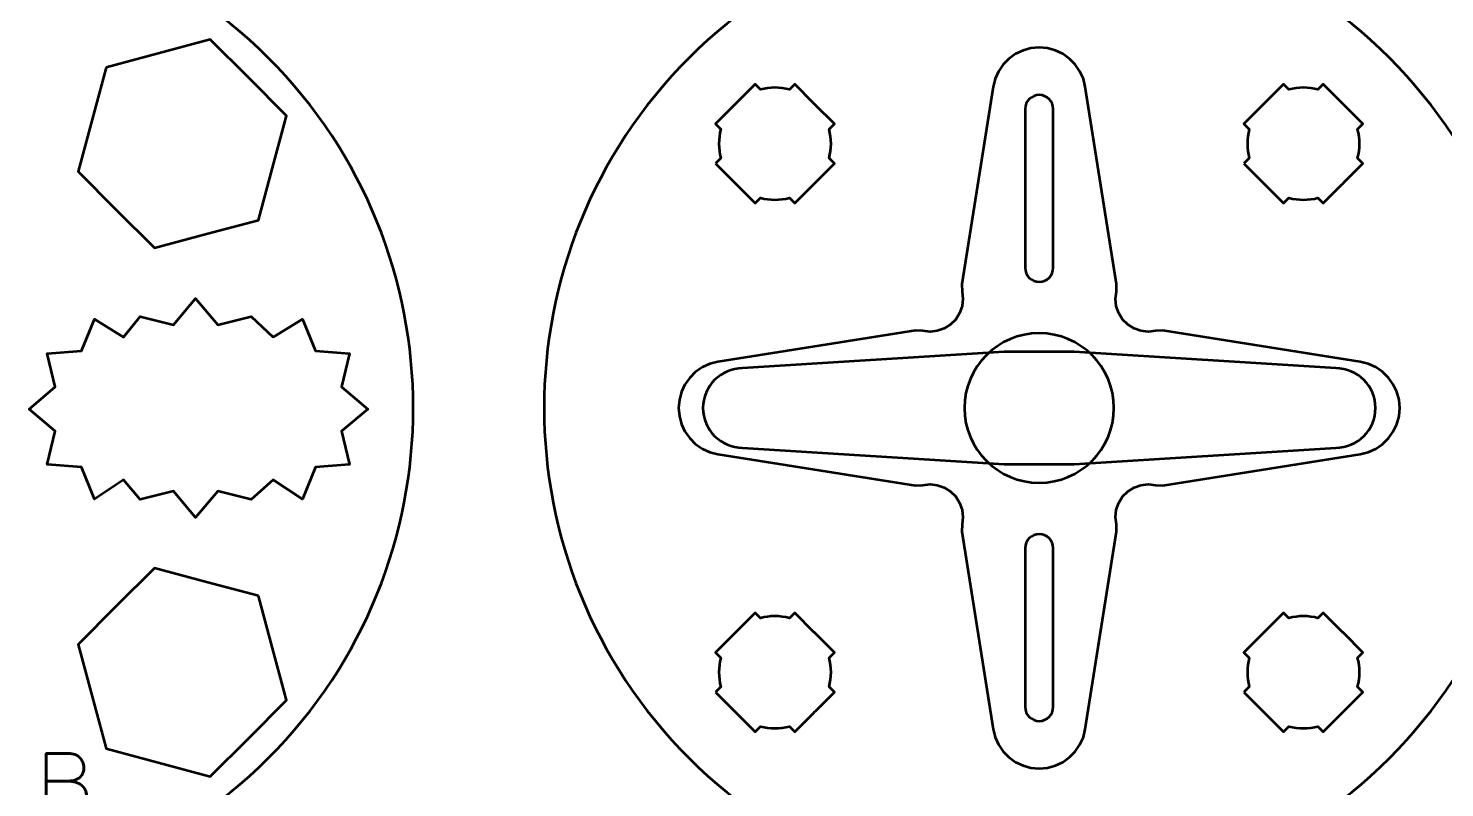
# Model space of a CAD drawing. Header units: centimetres. Extents: x -21 to 0, y -29.7 to 0.
# Drawn here: x -11.41 to -3.83, y -10.13 to -6.07 of the extents above; entities that cross this region are included whole.
import ezdxf

# ---------------------------------------------------------------- set-up
doc = ezdxf.new("R2010")
doc.units = ezdxf.units.CM
doc.header["$MEASUREMENT"] = 0
doc.layers.add('Layer 1', color=7, linetype='Continuous')

msp = doc.modelspace()

# ---------------------------------------------------------------- linework, layer by layer
at = {"layer": 'Layer 1', "color": 22, "lineweight": 53}
msp.add_open_spline([(-21.00003, -29.19995), (-21.00003, -29.19995), (-21.00003, -0.49992), (-21.00003, -0.49992), (-21.00003, -0.49992), (-21.00003, -0.22295), (-20.77694, 0.00004), (-20.49994, 0.00004), (-20.49994, 0.00004), (-20.49994, 0.00004), (-0.50008, 0.00004), (-0.50008, 0.00004), (-0.50008, 0.00004), (-0.22294, 0.00004), (0.00002, -0.22295), (0.00002, -0.49992), (0.00002, -0.49992), (0.00002, -0.49992), (0.00002, -29.19995), (0.00002, -29.19995), (0.00002, -29.19995), (0.00002, -29.47695), (-0.22294, -29.70004), (-0.50008, -29.70004), (-0.50008, -29.70004), (-0.50008, -29.70004), (-20.49994, -29.70004), (-20.49994, -29.70004), (-20.49994, -29.70004), (-20.77694, -29.70004), (-21.00003, -29.47695), (-21.00003, -29.19995)], degree=3, knots=[0, 0, 0, 0, 0.125, 0.125, 0.125, 0.125, 0.25, 0.25, 0.25, 0.25, 0.375, 0.375, 0.375, 0.375, 0.5, 0.5, 0.5, 0.5, 0.625, 0.625, 0.625, 0.625, 0.75, 0.75, 0.75, 0.75, 0.875, 0.875, 0.875, 0.875, 1, 1, 1, 1], dxfattribs=at)
at = {"layer": 'Layer 1', "color": 114, "lineweight": 53}
for points in [[(-10.12615, -6.22619), (-9.09145, -7.26089), (-9.09145, -8.93913), (-10.12618, -9.97386), (-10.12618, -9.97386), (-11.16088, -11.00856), (-12.83912, -11.00856), (-13.87382, -9.97386), (-13.87382, -9.97386), (-14.90854, -8.93913), (-14.90854, -7.26089), (-13.87384, -6.22619), (-13.87384, -6.22619), (-12.83912, -5.19146), (-11.16088, -5.19146), (-10.12615, -6.22619)], [(-7.8738, -6.22612), (-6.8391, -5.19142), (-5.16086, -5.19142), (-4.12613, -6.22615), (-4.12613, -6.22615), (-3.09143, -7.26085), (-3.09143, -8.93909), (-4.12613, -9.97379), (-4.12613, -9.97379), (-5.16086, -11.00851), (-6.8391, -11.00851), (-7.8738, -9.97381), (-7.8738, -9.97381), (-8.90853, -8.93909), (-8.90853, -7.26085), (-7.8738, -6.22612)]]:
    msp.add_open_spline(points, degree=3, knots=[0, 0, 0, 0, 0.25, 0.25, 0.25, 0.25, 0.5, 0.5, 0.5, 0.5, 0.75, 0.75, 0.75, 0.75, 1, 1, 1, 1], dxfattribs=at)
at = {"layer": 'Layer 1', "color": 250, "lineweight": 53}
for points, knots in [([(-10.99403, -6.27755), (-10.99403, -6.27755), (-10.7152, -6.20284), (-10.7152, -6.20284), (-10.7152, -6.20284), (-10.7152, -6.20284), (-10.43636, -6.12812), (-10.43636, -6.12812), (-10.43636, -6.12812), (-10.43636, -6.12812), (-10.23223, -6.33224), (-10.23223, -6.33224), (-10.23223, -6.33224), (-10.23223, -6.33224), (-10.02811, -6.53637), (-10.02811, -6.53637), (-10.02811, -6.53637), (-10.02811, -6.53637), (-10.10283, -6.81521), (-10.10283, -6.81521), (-10.10283, -6.81521), (-10.10283, -6.81521), (-10.17754, -7.09404), (-10.17754, -7.09404), (-10.17754, -7.09404), (-10.17754, -7.09404), (-10.45637, -7.16876), (-10.45637, -7.16876), (-10.45637, -7.16876), (-10.45637, -7.16876), (-10.73522, -7.24347), (-10.73522, -7.24347), (-10.73522, -7.24347), (-10.73522, -7.24347), (-10.93934, -7.03935), (-10.93934, -7.03935), (-10.93934, -7.03935), (-10.93934, -7.03935), (-11.14346, -6.83523), (-11.14346, -6.83523), (-11.14346, -6.83523), (-11.14346, -6.83523), (-11.06875, -6.55638), (-11.06875, -6.55638), (-11.06875, -6.55638), (-11.06875, -6.55638), (-10.99403, -6.27755), (-10.99403, -6.27755)], [0, 0, 0, 0, 0.0833333, 0.0833333, 0.0833333, 0.0833333, 0.1666667, 0.1666667, 0.1666667, 0.1666667, 0.25, 0.25, 0.25, 0.25, 0.3333333, 0.3333333, 0.3333333, 0.3333333, 0.4166667, 0.4166667, 0.4166667, 0.4166667, 0.5, 0.5, 0.5, 0.5, 0.5833333, 0.5833333, 0.5833333, 0.5833333, 0.6666667, 0.6666667, 0.6666667, 0.6666667, 0.75, 0.75, 0.75, 0.75, 0.8333333, 0.8333333, 0.8333333, 0.8333333, 0.9166667, 0.9166667, 0.9166667, 0.9166667, 1, 1, 1, 1]), ([(-5.92498, -7.34996), (-5.92498, -7.39137), (-5.95857, -7.42496), (-5.99998, -7.42496), (-5.99998, -7.42496), (-6.04139, -7.42496), (-6.07498, -7.39137), (-6.07498, -7.34996), (-6.07498, -7.34996), (-6.07498, -7.34996), (-6.07498, -6.49996), (-6.07498, -6.49996), (-6.07498, -6.49996), (-6.07498, -6.45855), (-6.04139, -6.42496), (-5.99998, -6.42496), (-5.99998, -6.42496), (-5.95857, -6.42496), (-5.92498, -6.45855), (-5.92498, -6.49996), (-5.92498, -6.49996), (-5.92498, -6.49996), (-5.92498, -7.34996), (-5.92498, -7.34996)], [0, 0, 0, 0, 0.1666667, 0.1666667, 0.1666667, 0.1666667, 0.3333333, 0.3333333, 0.3333333, 0.3333333, 0.5, 0.5, 0.5, 0.5, 0.6666667, 0.6666667, 0.6666667, 0.6666667, 0.8333333, 0.8333333, 0.8333333, 0.8333333, 1, 1, 1, 1]), ([(-10.09999, -7.72049), (-10.09999, -7.72049), (-10.21728, -7.61094), (-10.21728, -7.61094), (-10.21728, -7.61094), (-10.21728, -7.61094), (-10.39581, -7.65418), (-10.39581, -7.65418), (-10.39581, -7.65418), (-10.39581, -7.65418), (-10.51483, -7.51426), (-10.51483, -7.51426), (-10.51483, -7.51426), (-10.51483, -7.51426), (-10.63386, -7.65418), (-10.63386, -7.65418), (-10.63386, -7.65418), (-10.63386, -7.65418), (-10.81239, -7.61094), (-10.81239, -7.61094), (-10.81239, -7.61094), (-10.81239, -7.61094), (-10.89999, -7.72049), (-10.89999, -7.72049), (-10.89999, -7.72049), (-10.89999, -7.72049), (-11.05642, -7.6242), (-11.05642, -7.6242), (-11.05642, -7.6242), (-11.05642, -7.6242), (-11.12638, -7.79405), (-11.12638, -7.79405), (-11.12638, -7.79405), (-11.12638, -7.79405), (-11.30954, -7.80809), (-11.30954, -7.80809), (-11.30954, -7.80809), (-11.30954, -7.80809), (-11.2663, -7.98662), (-11.2663, -7.98662), (-11.2663, -7.98662), (-11.2663, -7.98662), (-11.40622, -8.10565), (-11.40622, -8.10565), (-11.40622, -8.10565), (-11.40622, -8.10565), (-11.2663, -8.22467), (-11.2663, -8.22467), (-11.2663, -8.22467), (-11.2663, -8.22467), (-11.30954, -8.4032), (-11.30954, -8.4032), (-11.30954, -8.4032), (-11.30954, -8.4032), (-11.12638, -8.41725), (-11.12638, -8.41725), (-11.12638, -8.41725), (-11.12638, -8.41725), (-11.05642, -8.58709), (-11.05642, -8.58709), (-11.05642, -8.58709), (-11.05642, -8.58709), (-10.89999, -8.4852), (-10.89999, -8.4852), (-10.89999, -8.4852), (-10.89999, -8.4852), (-10.81239, -8.58915), (-10.81239, -8.58915), (-10.81239, -8.58915), (-10.81239, -8.58915), (-10.63386, -8.54591), (-10.63386, -8.54591), (-10.63386, -8.54591), (-10.63386, -8.54591), (-10.51483, -8.68583), (-10.51483, -8.68583), (-10.51483, -8.68583), (-10.51483, -8.68583), (-10.39581, -8.54591), (-10.39581, -8.54591), (-10.39581, -8.54591), (-10.39581, -8.54591), (-10.21728, -8.58915), (-10.21728, -8.58915), (-10.21728, -8.58915), (-10.21728, -8.58915), (-10.09999, -8.4852), (-10.09999, -8.4852), (-10.09999, -8.4852), (-10.09999, -8.4852), (-9.94356, -8.58709), (-9.94356, -8.58709), (-9.94356, -8.58709), (-9.94356, -8.58709), (-9.8736, -8.41725), (-9.8736, -8.41725), (-9.8736, -8.41725), (-9.8736, -8.41725), (-9.69044, -8.4032), (-9.69044, -8.4032), (-9.69044, -8.4032), (-9.69044, -8.4032), (-9.73368, -8.22467), (-9.73368, -8.22467), (-9.73368, -8.22467), (-9.73368, -8.22467), (-9.59376, -8.10565), (-9.59376, -8.10565), (-9.59376, -8.10565), (-9.59376, -8.10565), (-9.73368, -7.98662), (-9.73368, -7.98662), (-9.73368, -7.98662), (-9.73368, -7.98662), (-9.69044, -7.80809), (-9.69044, -7.80809), (-9.69044, -7.80809), (-9.69044, -7.80809), (-9.8736, -7.79405), (-9.8736, -7.79405), (-9.8736, -7.79405), (-9.8736, -7.79405), (-9.94356, -7.6242), (-9.94356, -7.6242), (-9.94356, -7.6242), (-9.94356, -7.6242), (-10.09999, -7.72049), (-10.09999, -7.72049)], [0, 0, 0, 0, 0.03125, 0.03125, 0.03125, 0.03125, 0.0625, 0.0625, 0.0625, 0.0625, 0.09375, 0.09375, 0.09375, 0.09375, 0.125, 0.125, 0.125, 0.125, 0.15625, 0.15625, 0.15625, 0.15625, 0.1875, 0.1875, 0.1875, 0.1875, 0.21875, 0.21875, 0.21875, 0.21875, 0.25, 0.25, 0.25, 0.25, 0.28125, 0.28125, 0.28125, 0.28125, 0.3125, 0.3125, 0.3125, 0.3125, 0.34375, 0.34375, 0.34375, 0.34375, 0.375, 0.375, 0.375, 0.375, 0.40625, 0.40625, 0.40625, 0.40625, 0.4375, 0.4375, 0.4375, 0.4375, 0.46875, 0.46875, 0.46875, 0.46875, 0.5, 0.5, 0.5, 0.5, 0.53125, 0.53125, 0.53125, 0.53125, 0.5625, 0.5625, 0.5625, 0.5625, 0.59375, 0.59375, 0.59375, 0.59375, 0.625, 0.625, 0.625, 0.625, 0.65625, 0.65625, 0.65625, 0.65625, 0.6875, 0.6875, 0.6875, 0.6875, 0.71875, 0.71875, 0.71875, 0.71875, 0.75, 0.75, 0.75, 0.75, 0.78125, 0.78125, 0.78125, 0.78125, 0.8125, 0.8125, 0.8125, 0.8125, 0.84375, 0.84375, 0.84375, 0.84375, 0.875, 0.875, 0.875, 0.875, 0.90625, 0.90625, 0.90625, 0.90625, 0.9375, 0.9375, 0.9375, 0.9375, 0.96875, 0.96875, 0.96875, 0.96875, 1, 1, 1, 1]), ([(-6.39998, -8.09997), (-6.39998, -7.87909), (-6.22086, -7.69997), (-5.99998, -7.69997), (-5.99998, -7.69997), (-5.7791, -7.69997), (-5.59998, -7.87909), (-5.59998, -8.09997), (-5.59998, -8.09997), (-5.59998, -8.32085), (-5.7791, -8.49997), (-5.99998, -8.49997), (-5.99998, -8.49997), (-6.22086, -8.49997), (-6.39998, -8.32085), (-6.39998, -8.09997)], [0, 0, 0, 0, 0.25, 0.25, 0.25, 0.25, 0.5, 0.5, 0.5, 0.5, 0.75, 0.75, 0.75, 0.75, 1, 1, 1, 1]), ([(-5.92498, -9.69997), (-5.92498, -9.74138), (-5.95857, -9.77497), (-5.99998, -9.77497), (-5.99998, -9.77497), (-6.04139, -9.77497), (-6.07498, -9.74138), (-6.07498, -9.69997), (-6.07498, -9.69997), (-6.07498, -9.69997), (-6.07498, -8.84997), (-6.07498, -8.84997), (-6.07498, -8.84997), (-6.07498, -8.80856), (-6.04139, -8.77497), (-5.99998, -8.77497), (-5.99998, -8.77497), (-5.95857, -8.77497), (-5.92498, -8.80856), (-5.92498, -8.84997), (-5.92498, -8.84997), (-5.92498, -8.84997), (-5.92498, -9.69997), (-5.92498, -9.69997)], [0, 0, 0, 0, 0.1666667, 0.1666667, 0.1666667, 0.1666667, 0.3333333, 0.3333333, 0.3333333, 0.3333333, 0.5, 0.5, 0.5, 0.5, 0.6666667, 0.6666667, 0.6666667, 0.6666667, 0.8333333, 0.8333333, 0.8333333, 0.8333333, 1, 1, 1, 1]), ([(-10.17754, -9.10598), (-10.17754, -9.10598), (-10.10283, -9.38481), (-10.10283, -9.38481), (-10.10283, -9.38481), (-10.10283, -9.38481), (-10.02811, -9.66365), (-10.02811, -9.66365), (-10.02811, -9.66365), (-10.02811, -9.66365), (-10.23223, -9.86778), (-10.23223, -9.86778), (-10.23223, -9.86778), (-10.23223, -9.86778), (-10.43636, -10.0719), (-10.43636, -10.0719), (-10.43636, -10.0719), (-10.43636, -10.0719), (-10.7152, -9.99718), (-10.7152, -9.99718), (-10.7152, -9.99718), (-10.7152, -9.99718), (-10.99403, -9.92247), (-10.99403, -9.92247), (-10.99403, -9.92247), (-10.99403, -9.92247), (-11.06875, -9.64364), (-11.06875, -9.64364), (-11.06875, -9.64364), (-11.06875, -9.64364), (-11.14346, -9.36479), (-11.14346, -9.36479), (-11.14346, -9.36479), (-11.14346, -9.36479), (-10.93934, -9.16067), (-10.93934, -9.16067), (-10.93934, -9.16067), (-10.93934, -9.16067), (-10.73522, -8.95655), (-10.73522, -8.95655), (-10.73522, -8.95655), (-10.73522, -8.95655), (-10.45637, -9.03126), (-10.45637, -9.03126), (-10.45637, -9.03126), (-10.45637, -9.03126), (-10.17754, -9.10598), (-10.17754, -9.10598)], [0, 0, 0, 0, 0.0833333, 0.0833333, 0.0833333, 0.0833333, 0.1666667, 0.1666667, 0.1666667, 0.1666667, 0.25, 0.25, 0.25, 0.25, 0.3333333, 0.3333333, 0.3333333, 0.3333333, 0.4166667, 0.4166667, 0.4166667, 0.4166667, 0.5, 0.5, 0.5, 0.5, 0.5833333, 0.5833333, 0.5833333, 0.5833333, 0.6666667, 0.6666667, 0.6666667, 0.6666667, 0.75, 0.75, 0.75, 0.75, 0.8333333, 0.8333333, 0.8333333, 0.8333333, 0.9166667, 0.9166667, 0.9166667, 0.9166667, 1, 1, 1, 1])]:
    msp.add_open_spline(points, degree=3, knots=knots, dxfattribs=at)
at = {"layer": 'Layer 1', "color": 30, "lineweight": 53}
for points, knots in [([(-7.71928, -7.85323), (-7.71928, -7.85323), (-6.66179, -7.68609), (-6.66179, -7.68609), (-6.66179, -7.68609), (-6.66179, -7.68609), (-6.62298, -7.68689), (-6.62298, -7.68689), (-6.62298, -7.68689), (-6.62298, -7.68689), (-6.58416, -7.69164), (-6.58416, -7.69164), (-6.58416, -7.69164), (-6.58416, -7.69164), (-6.54535, -7.68768), (-6.54535, -7.68768), (-6.54535, -7.68768), (-6.54535, -7.68768), (-6.50812, -7.67501), (-6.50812, -7.67501), (-6.50812, -7.67501), (-6.50812, -7.67501), (-6.47405, -7.65362), (-6.47405, -7.65362), (-6.47405, -7.65362), (-6.47405, -7.65362), (-6.44634, -7.62588), (-6.44634, -7.62588), (-6.44634, -7.62588), (-6.44634, -7.62588), (-6.42574, -7.59262), (-6.42574, -7.59262), (-6.42574, -7.59262), (-6.42574, -7.59262), (-6.41227, -7.55538), (-6.41227, -7.55538), (-6.41227, -7.55538), (-6.41227, -7.55538), (-6.40831, -7.51578), (-6.40831, -7.51578), (-6.40831, -7.51578), (-6.40831, -7.51578), (-6.41307, -7.47698), (-6.41307, -7.47698), (-6.41307, -7.47698), (-6.41307, -7.47698), (-6.41465, -7.43816), (-6.41465, -7.43816), (-6.41465, -7.43816), (-6.41465, -7.43816), (-6.24672, -6.38147), (-6.24672, -6.38147), (-6.24672, -6.38147), (-6.24672, -6.38147), (-6.23642, -6.33868), (-6.23642, -6.33868), (-6.23642, -6.33868), (-6.23642, -6.33868), (-6.2182, -6.29909), (-6.2182, -6.29909), (-6.2182, -6.29909), (-6.2182, -6.29909), (-6.19364, -6.26264), (-6.19364, -6.26264), (-6.19364, -6.26264), (-6.19364, -6.26264), (-6.16276, -6.23096), (-6.16276, -6.23096), (-6.16276, -6.23096), (-6.16276, -6.23096), (-6.12632, -6.2056), (-6.12632, -6.2056), (-6.12632, -6.2056), (-6.12632, -6.2056), (-6.08671, -6.1866), (-6.08671, -6.1866), (-6.08671, -6.1866), (-6.08671, -6.1866), (-6.04394, -6.17472), (-6.04394, -6.17472), (-6.04394, -6.17472), (-6.04394, -6.17472), (-6.00037, -6.17075), (-6.00037, -6.17075), (-6.00037, -6.17075), (-6.00037, -6.17075), (-5.95601, -6.17472), (-5.95601, -6.17472), (-5.95601, -6.17472), (-5.95601, -6.17472), (-5.91324, -6.1866), (-5.91324, -6.1866), (-5.91324, -6.1866), (-5.91324, -6.1866), (-5.87363, -6.2056), (-5.87363, -6.2056), (-5.87363, -6.2056), (-5.87363, -6.2056), (-5.83798, -6.23096), (-5.83798, -6.23096), (-5.83798, -6.23096), (-5.83798, -6.23096), (-5.8071, -6.26264), (-5.8071, -6.26264), (-5.8071, -6.26264), (-5.8071, -6.26264), (-5.78175, -6.29909), (-5.78175, -6.29909), (-5.78175, -6.29909), (-5.78175, -6.29909), (-5.76353, -6.33868), (-5.76353, -6.33868), (-5.76353, -6.33868), (-5.76353, -6.33868), (-5.75323, -6.38147), (-5.75323, -6.38147), (-5.75323, -6.38147), (-5.75323, -6.38147), (-5.58609, -7.43816), (-5.58609, -7.43816), (-5.58609, -7.43816), (-5.58609, -7.43816), (-5.58688, -7.47698), (-5.58688, -7.47698), (-5.58688, -7.47698), (-5.58688, -7.47698), (-5.59163, -7.51578), (-5.59163, -7.51578), (-5.59163, -7.51578), (-5.59163, -7.51578), (-5.58767, -7.55538), (-5.58767, -7.55538), (-5.58767, -7.55538), (-5.58767, -7.55538), (-5.5742, -7.59262), (-5.5742, -7.59262), (-5.5742, -7.59262), (-5.5742, -7.59262), (-5.55362, -7.62588), (-5.55362, -7.62588), (-5.55362, -7.62588), (-5.55362, -7.62588), (-5.52589, -7.65362), (-5.52589, -7.65362), (-5.52589, -7.65362), (-5.52589, -7.65362), (-5.49262, -7.67501), (-5.49262, -7.67501), (-5.49262, -7.67501), (-5.49262, -7.67501), (-5.45538, -7.68768), (-5.45538, -7.68768), (-5.45538, -7.68768), (-5.45538, -7.68768), (-5.41579, -7.69164), (-5.41579, -7.69164), (-5.41579, -7.69164), (-5.41579, -7.69164), (-5.37697, -7.68689), (-5.37697, -7.68689), (-5.37697, -7.68689), (-5.37697, -7.68689), (-5.33816, -7.68609), (-5.33816, -7.68609), (-5.33816, -7.68609), (-5.33816, -7.68609), (-4.28147, -7.85323), (-4.28147, -7.85323), (-4.28147, -7.85323), (-4.28147, -7.85323), (-4.2387, -7.86353), (-4.2387, -7.86353), (-4.2387, -7.86353), (-4.2387, -7.86353), (-4.1983, -7.88173), (-4.1983, -7.88173), (-4.1983, -7.88173), (-4.1983, -7.88173), (-4.16187, -7.9071), (-4.16187, -7.9071), (-4.16187, -7.9071), (-4.16187, -7.9071), (-4.13019, -7.93798), (-4.13019, -7.93798), (-4.13019, -7.93798), (-4.13019, -7.93798), (-4.10483, -7.97363), (-4.10483, -7.97363), (-4.10483, -7.97363), (-4.10483, -7.97363), (-4.08582, -8.01324), (-4.08582, -8.01324), (-4.08582, -8.01324), (-4.08582, -8.01324), (-4.07394, -8.05601), (-4.07394, -8.05601), (-4.07394, -8.05601), (-4.07394, -8.05601), (-4.06998, -8.09957), (-4.06998, -8.09957), (-4.06998, -8.09957), (-4.06998, -8.09957), (-4.07394, -8.14393), (-4.07394, -8.14393), (-4.07394, -8.14393), (-4.07394, -8.14393), (-4.08582, -8.18672), (-4.08582, -8.18672), (-4.08582, -8.18672), (-4.08582, -8.18672), (-4.10483, -8.22632), (-4.10483, -8.22632), (-4.10483, -8.22632), (-4.10483, -8.22632), (-4.13019, -8.26197), (-4.13019, -8.26197), (-4.13019, -8.26197), (-4.13019, -8.26197), (-4.16187, -8.29285), (-4.16187, -8.29285), (-4.16187, -8.29285), (-4.16187, -8.29285), (-4.1983, -8.31821), (-4.1983, -8.31821), (-4.1983, -8.31821), (-4.1983, -8.31821), (-4.2387, -8.33643), (-4.2387, -8.33643), (-4.2387, -8.33643), (-4.2387, -8.33643), (-4.28147, -8.34672), (-4.28147, -8.34672), (-4.28147, -8.34672), (-4.28147, -8.34672), (-5.33816, -8.51386), (-5.33816, -8.51386), (-5.33816, -8.51386), (-5.33816, -8.51386), (-5.37697, -8.51307), (-5.37697, -8.51307), (-5.37697, -8.51307), (-5.37697, -8.51307), (-5.41579, -8.50831), (-5.41579, -8.50831), (-5.41579, -8.50831), (-5.41579, -8.50831), (-5.45538, -8.51228), (-5.45538, -8.51228), (-5.45538, -8.51228), (-5.45538, -8.51228), (-5.49262, -8.52495), (-5.49262, -8.52495), (-5.49262, -8.52495), (-5.49262, -8.52495), (-5.52589, -8.54634), (-5.52589, -8.54634), (-5.52589, -8.54634), (-5.52589, -8.54634), (-5.55362, -8.57407), (-5.55362, -8.57407), (-5.55362, -8.57407), (-5.55362, -8.57407), (-5.5742, -8.60734), (-5.5742, -8.60734), (-5.5742, -8.60734), (-5.5742, -8.60734), (-5.58767, -8.64456), (-5.58767, -8.64456), (-5.58767, -8.64456), (-5.58767, -8.64456), (-5.59163, -8.68417), (-5.59163, -8.68417), (-5.59163, -8.68417), (-5.59163, -8.68417), (-5.58688, -8.72298), (-5.58688, -8.72298), (-5.58688, -8.72298), (-5.58688, -8.72298), (-5.58609, -8.761), (-5.58609, -8.761), (-5.58609, -8.761), (-5.58609, -8.761), (-5.75323, -9.81847), (-5.75323, -9.81847), (-5.75323, -9.81847), (-5.75323, -9.81847), (-5.76353, -9.86125), (-5.76353, -9.86125), (-5.76353, -9.86125), (-5.76353, -9.86125), (-5.78175, -9.90086), (-5.78175, -9.90086), (-5.78175, -9.90086), (-5.78175, -9.90086), (-5.8071, -9.93729), (-5.8071, -9.93729), (-5.8071, -9.93729), (-5.8071, -9.93729), (-5.83798, -9.96898), (-5.83798, -9.96898), (-5.83798, -9.96898), (-5.83798, -9.96898), (-5.87363, -9.99433), (-5.87363, -9.99433), (-5.87363, -9.99433), (-5.87363, -9.99433), (-5.91324, -10.01333), (-5.91324, -10.01333), (-5.91324, -10.01333), (-5.91324, -10.01333), (-5.95601, -10.02522), (-5.95601, -10.02522), (-5.95601, -10.02522), (-5.95601, -10.02522), (-6.00037, -10.02919), (-6.00037, -10.02919), (-6.00037, -10.02919), (-6.00037, -10.02919), (-6.04394, -10.02522), (-6.04394, -10.02522), (-6.04394, -10.02522), (-6.04394, -10.02522), (-6.08671, -10.01333), (-6.08671, -10.01333), (-6.08671, -10.01333), (-6.08671, -10.01333), (-6.12632, -9.99433), (-6.12632, -9.99433), (-6.12632, -9.99433), (-6.12632, -9.99433), (-6.16276, -9.96898), (-6.16276, -9.96898), (-6.16276, -9.96898), (-6.16276, -9.96898), (-6.19364, -9.93729), (-6.19364, -9.93729), (-6.19364, -9.93729), (-6.19364, -9.93729), (-6.2182, -9.90086), (-6.2182, -9.90086), (-6.2182, -9.90086), (-6.2182, -9.90086), (-6.23642, -9.86125), (-6.23642, -9.86125), (-6.23642, -9.86125), (-6.23642, -9.86125), (-6.24672, -9.81847), (-6.24672, -9.81847), (-6.24672, -9.81847), (-6.24672, -9.81847), (-6.41465, -8.761), (-6.41465, -8.761), (-6.41465, -8.761), (-6.41465, -8.761), (-6.41307, -8.72298), (-6.41307, -8.72298), (-6.41307, -8.72298), (-6.41307, -8.72298), (-6.40831, -8.68417), (-6.40831, -8.68417), (-6.40831, -8.68417), (-6.40831, -8.68417), (-6.41227, -8.64456), (-6.41227, -8.64456), (-6.41227, -8.64456), (-6.41227, -8.64456), (-6.42574, -8.60734), (-6.42574, -8.60734), (-6.42574, -8.60734), (-6.42574, -8.60734), (-6.44634, -8.57407), (-6.44634, -8.57407), (-6.44634, -8.57407), (-6.44634, -8.57407), (-6.47405, -8.54634), (-6.47405, -8.54634), (-6.47405, -8.54634), (-6.47405, -8.54634), (-6.50812, -8.52495), (-6.50812, -8.52495), (-6.50812, -8.52495), (-6.50812, -8.52495), (-6.54535, -8.51228), (-6.54535, -8.51228), (-6.54535, -8.51228), (-6.54535, -8.51228), (-6.58416, -8.50831), (-6.58416, -8.50831), (-6.58416, -8.50831), (-6.58416, -8.50831), (-6.62298, -8.51307), (-6.62298, -8.51307), (-6.62298, -8.51307), (-6.62298, -8.51307), (-6.66179, -8.51386), (-6.66179, -8.51386), (-6.66179, -8.51386), (-6.66179, -8.51386), (-7.71928, -8.34672), (-7.71928, -8.34672), (-7.71928, -8.34672), (-7.71928, -8.34672), (-7.76205, -8.33643), (-7.76205, -8.33643), (-7.76205, -8.33643), (-7.76205, -8.33643), (-7.80245, -8.31821), (-7.80245, -8.31821), (-7.80245, -8.31821), (-7.80245, -8.31821), (-7.83889, -8.29285), (-7.83889, -8.29285), (-7.83889, -8.29285), (-7.83889, -8.29285), (-7.86978, -8.26197), (-7.86978, -8.26197), (-7.86978, -8.26197), (-7.86978, -8.26197), (-7.89592, -8.22632), (-7.89592, -8.22632), (-7.89592, -8.22632), (-7.89592, -8.22632), (-7.91414, -8.18672), (-7.91414, -8.18672), (-7.91414, -8.18672), (-7.91414, -8.18672), (-7.92602, -8.14393), (-7.92602, -8.14393), (-7.92602, -8.14393), (-7.92602, -8.14393), (-7.92998, -8.09957), (-7.92998, -8.09957), (-7.92998, -8.09957), (-7.92998, -8.09957), (-7.92602, -8.05601), (-7.92602, -8.05601), (-7.92602, -8.05601), (-7.92602, -8.05601), (-7.91414, -8.01324), (-7.91414, -8.01324), (-7.91414, -8.01324), (-7.91414, -8.01324), (-7.89592, -7.97363), (-7.89592, -7.97363), (-7.89592, -7.97363), (-7.89592, -7.97363), (-7.86978, -7.93798), (-7.86978, -7.93798), (-7.86978, -7.93798), (-7.86978, -7.93798), (-7.83889, -7.9071), (-7.83889, -7.9071), (-7.83889, -7.9071), (-7.83889, -7.9071), (-7.80245, -7.88173), (-7.80245, -7.88173), (-7.80245, -7.88173), (-7.80245, -7.88173), (-7.76205, -7.86353), (-7.76205, -7.86353), (-7.76205, -7.86353), (-7.76205, -7.86353), (-7.71928, -7.85323), (-7.71928, -7.85323)], [0, 0, 0, 0, 0.0086207, 0.0086207, 0.0086207, 0.0086207, 0.0172414, 0.0172414, 0.0172414, 0.0172414, 0.0258621, 0.0258621, 0.0258621, 0.0258621, 0.0344828, 0.0344828, 0.0344828, 0.0344828, 0.0431034, 0.0431034, 0.0431034, 0.0431034, 0.0517241, 0.0517241, 0.0517241, 0.0517241, 0.0603448, 0.0603448, 0.0603448, 0.0603448, 0.0689655, 0.0689655, 0.0689655, 0.0689655, 0.0775862, 0.0775862, 0.0775862, 0.0775862, 0.0862069, 0.0862069, 0.0862069, 0.0862069, 0.0948276, 0.0948276, 0.0948276, 0.0948276, 0.1034483, 0.1034483, 0.1034483, 0.1034483, 0.112069, 0.112069, 0.112069, 0.112069, 0.1206897, 0.1206897, 0.1206897, 0.1206897, 0.1293103, 0.1293103, 0.1293103, 0.1293103, 0.137931, 0.137931, 0.137931, 0.137931, 0.1465517, 0.1465517, 0.1465517, 0.1465517, 0.1551724, 0.1551724, 0.1551724, 0.1551724, 0.1637931, 0.1637931, 0.1637931, 0.1637931, 0.1724138, 0.1724138, 0.1724138, 0.1724138, 0.1810345, 0.1810345, 0.1810345, 0.1810345, 0.1896552, 0.1896552, 0.1896552, 0.1896552, 0.1982759, 0.1982759, 0.1982759, 0.1982759, 0.2068966, 0.2068966, 0.2068966, 0.2068966, 0.2155172, 0.2155172, 0.2155172, 0.2155172, 0.2241379, 0.2241379, 0.2241379, 0.2241379, 0.2327586, 0.2327586, 0.2327586, 0.2327586, 0.2413793, 0.2413793, 0.2413793, 0.2413793, 0.25, 0.25, 0.25, 0.25, 0.2586207, 0.2586207, 0.2586207, 0.2586207, 0.2672414, 0.2672414, 0.2672414, 0.2672414, 0.2758621, 0.2758621, 0.2758621, 0.2758621, 0.2844828, 0.2844828, 0.2844828, 0.2844828, 0.2931034, 0.2931034, 0.2931034, 0.2931034, 0.3017241, 0.3017241, 0.3017241, 0.3017241, 0.3103448, 0.3103448, 0.3103448, 0.3103448, 0.3189655, 0.3189655, 0.3189655, 0.3189655, 0.3275862, 0.3275862, 0.3275862, 0.3275862, 0.3362069, 0.3362069, 0.3362069, 0.3362069, 0.3448276, 0.3448276, 0.3448276, 0.3448276, 0.3534483, 0.3534483, 0.3534483, 0.3534483, 0.362069, 0.362069, 0.362069, 0.362069, 0.3706897, 0.3706897, 0.3706897, 0.3706897, 0.3793103, 0.3793103, 0.3793103, 0.3793103, 0.387931, 0.387931, 0.387931, 0.387931, 0.3965517, 0.3965517, 0.3965517, 0.3965517, 0.4051724, 0.4051724, 0.4051724, 0.4051724, 0.4137931, 0.4137931, 0.4137931, 0.4137931, 0.4224138, 0.4224138, 0.4224138, 0.4224138, 0.4310345, 0.4310345, 0.4310345, 0.4310345, 0.4396552, 0.4396552, 0.4396552, 0.4396552, 0.4482759, 0.4482759, 0.4482759, 0.4482759, 0.4568966, 0.4568966, 0.4568966, 0.4568966, 0.4655172, 0.4655172, 0.4655172, 0.4655172, 0.4741379, 0.4741379, 0.4741379, 0.4741379, 0.4827586, 0.4827586, 0.4827586, 0.4827586, 0.4913793, 0.4913793, 0.4913793, 0.4913793, 0.5, 0.5, 0.5, 0.5, 0.5086207, 0.5086207, 0.5086207, 0.5086207, 0.5172414, 0.5172414, 0.5172414, 0.5172414, 0.5258621, 0.5258621, 0.5258621, 0.5258621, 0.5344828, 0.5344828, 0.5344828, 0.5344828, 0.5431034, 0.5431034, 0.5431034, 0.5431034, 0.5517241, 0.5517241, 0.5517241, 0.5517241, 0.5603448, 0.5603448, 0.5603448, 0.5603448, 0.5689655, 0.5689655, 0.5689655, 0.5689655, 0.5775862, 0.5775862, 0.5775862, 0.5775862, 0.5862069, 0.5862069, 0.5862069, 0.5862069, 0.5948276, 0.5948276, 0.5948276, 0.5948276, 0.6034483, 0.6034483, 0.6034483, 0.6034483, 0.612069, 0.612069, 0.612069, 0.612069, 0.6206897, 0.6206897, 0.6206897, 0.6206897, 0.6293103, 0.6293103, 0.6293103, 0.6293103, 0.637931, 0.637931, 0.637931, 0.637931, 0.6465517, 0.6465517, 0.6465517, 0.6465517, 0.6551724, 0.6551724, 0.6551724, 0.6551724, 0.6637931, 0.6637931, 0.6637931, 0.6637931, 0.6724138, 0.6724138, 0.6724138, 0.6724138, 0.6810345, 0.6810345, 0.6810345, 0.6810345, 0.6896552, 0.6896552, 0.6896552, 0.6896552, 0.6982759, 0.6982759, 0.6982759, 0.6982759, 0.7068966, 0.7068966, 0.7068966, 0.7068966, 0.7155172, 0.7155172, 0.7155172, 0.7155172, 0.7241379, 0.7241379, 0.7241379, 0.7241379, 0.7327586, 0.7327586, 0.7327586, 0.7327586, 0.7413793, 0.7413793, 0.7413793, 0.7413793, 0.75, 0.75, 0.75, 0.75, 0.7586207, 0.7586207, 0.7586207, 0.7586207, 0.7672414, 0.7672414, 0.7672414, 0.7672414, 0.7758621, 0.7758621, 0.7758621, 0.7758621, 0.7844828, 0.7844828, 0.7844828, 0.7844828, 0.7931034, 0.7931034, 0.7931034, 0.7931034, 0.8017241, 0.8017241, 0.8017241, 0.8017241, 0.8103448, 0.8103448, 0.8103448, 0.8103448, 0.8189655, 0.8189655, 0.8189655, 0.8189655, 0.8275862, 0.8275862, 0.8275862, 0.8275862, 0.8362069, 0.8362069, 0.8362069, 0.8362069, 0.8448276, 0.8448276, 0.8448276, 0.8448276, 0.8534483, 0.8534483, 0.8534483, 0.8534483, 0.862069, 0.862069, 0.862069, 0.862069, 0.8706897, 0.8706897, 0.8706897, 0.8706897, 0.8793103, 0.8793103, 0.8793103, 0.8793103, 0.887931, 0.887931, 0.887931, 0.887931, 0.8965517, 0.8965517, 0.8965517, 0.8965517, 0.9051724, 0.9051724, 0.9051724, 0.9051724, 0.9137931, 0.9137931, 0.9137931, 0.9137931, 0.9224138, 0.9224138, 0.9224138, 0.9224138, 0.9310345, 0.9310345, 0.9310345, 0.9310345, 0.9396552, 0.9396552, 0.9396552, 0.9396552, 0.9482759, 0.9482759, 0.9482759, 0.9482759, 0.9568966, 0.9568966, 0.9568966, 0.9568966, 0.9655172, 0.9655172, 0.9655172, 0.9655172, 0.9741379, 0.9741379, 0.9741379, 0.9741379, 0.9827586, 0.9827586, 0.9827586, 0.9827586, 0.9913793, 0.9913793, 0.9913793, 0.9913793, 1, 1, 1, 1]), ([(-5.81248, -8.39997), (-5.81248, -8.39997), (-6.18748, -8.39997), (-6.18748, -8.39997), (-6.18748, -8.39997), (-6.18748, -8.39997), (-7.58748, -8.31247), (-7.58748, -8.31247), (-7.58748, -8.31247), (-7.70452, -8.31247), (-7.79998, -8.21701), (-7.79998, -8.09997), (-7.79998, -8.09997), (-7.79998, -7.98293), (-7.70452, -7.88747), (-7.58748, -7.88747), (-7.58748, -7.88747), (-7.58748, -7.88747), (-6.18748, -7.79997), (-6.18748, -7.79997), (-6.18748, -7.79997), (-6.18748, -7.79997), (-5.81248, -7.79997), (-5.81248, -7.79997), (-5.81248, -7.79997), (-5.81248, -7.79997), (-4.41248, -7.88747), (-4.41248, -7.88747), (-4.41248, -7.88747), (-4.29544, -7.88747), (-4.19998, -7.98293), (-4.19998, -8.09997), (-4.19998, -8.09997), (-4.19998, -8.21701), (-4.29544, -8.31247), (-4.41248, -8.31247), (-4.41248, -8.31247), (-4.41248, -8.31247), (-5.81248, -8.39997), (-5.81248, -8.39997)], [0, 0, 0, 0, 0.1, 0.1, 0.1, 0.1, 0.2, 0.2, 0.2, 0.2, 0.3, 0.3, 0.3, 0.3, 0.4, 0.4, 0.4, 0.4, 0.5, 0.5, 0.5, 0.5, 0.6, 0.6, 0.6, 0.6, 0.7, 0.7, 0.7, 0.7, 0.8, 0.8, 0.8, 0.8, 0.9, 0.9, 0.9, 0.9, 1, 1, 1, 1]), ([(-11.31459, -10.09638), (-11.31459, -10.09638), (-11.19733, -10.09638), (-11.19733, -10.09638), (-11.19733, -10.09638), (-11.18209, -10.09631), (-11.16911, -10.0942), (-11.15817, -10.09003), (-11.15817, -10.09003), (-11.1473, -10.08594), (-11.13849, -10.08037), (-11.13164, -10.07338), (-11.13164, -10.07338), (-11.1248, -10.0664), (-11.11986, -10.0585), (-11.11675, -10.04975), (-11.11675, -10.04975), (-11.11372, -10.04107), (-11.11231, -10.03204), (-11.11266, -10.02273), (-11.11266, -10.02273), (-11.11309, -10.01341), (-11.11506, -10.00438), (-11.11859, -9.99556), (-11.11859, -9.99556), (-11.12205, -9.98674), (-11.12727, -9.97877), (-11.13411, -9.97164), (-11.13411, -9.97164), (-11.14095, -9.96452), (-11.14949, -9.95887), (-11.15986, -9.95471), (-11.15986, -9.95471), (-11.17024, -9.95048), (-11.18244, -9.94829), (-11.19648, -9.94822), (-11.19648, -9.94822), (-11.19648, -9.94822), (-11.31459, -9.94822), (-11.31459, -9.94822), (-11.31459, -9.94822), (-11.31459, -9.94822), (-11.31459, -10.25344), (-11.31459, -10.25344), (-11.31459, -10.25344), (-11.31459, -10.25344), (-11.18463, -10.25344), (-11.18463, -10.25344), (-11.18463, -10.25344), (-11.17249, -10.25344), (-11.1612, -10.25168), (-11.15076, -10.24822), (-11.15076, -10.24822), (-11.14032, -10.24469), (-11.13122, -10.23968), (-11.12332, -10.23298), (-11.12332, -10.23298), (-11.11548, -10.22635), (-11.10935, -10.2183), (-11.10497, -10.20878), (-11.10497, -10.20878), (-11.1006, -10.19925), (-11.09834, -10.18846), (-11.09827, -10.17639), (-11.09827, -10.17639), (-11.09855, -10.16426), (-11.10109, -10.15332), (-11.10596, -10.14352), (-11.10596, -10.14352), (-11.11083, -10.13371), (-11.1176, -10.12531), (-11.12635, -10.11826), (-11.12635, -10.11826), (-11.1351, -10.11127), (-11.14554, -10.10584), (-11.15754, -10.1021), (-11.15754, -10.1021), (-11.16953, -10.09836), (-11.18279, -10.09646), (-11.19733, -10.09638), (-11.19733, -10.09638), (-11.18279, -10.09646), (-11.16953, -10.09836), (-11.15754, -10.1021), (-11.15754, -10.1021), (-11.14554, -10.10584), (-11.1351, -10.11127), (-11.12635, -10.11826), (-11.12635, -10.11826), (-11.1176, -10.12531), (-11.11083, -10.13371), (-11.10596, -10.14352), (-11.10596, -10.14352), (-11.10109, -10.15332), (-11.09855, -10.16426), (-11.09827, -10.17639), (-11.09827, -10.17639), (-11.09834, -10.18846), (-11.1006, -10.19925), (-11.10497, -10.20878), (-11.10497, -10.20878), (-11.10935, -10.2183), (-11.11548, -10.22635), (-11.12332, -10.23298), (-11.12332, -10.23298), (-11.13122, -10.23968), (-11.14032, -10.24469), (-11.15076, -10.24822), (-11.15076, -10.24822), (-11.1612, -10.25168), (-11.17249, -10.25344), (-11.18463, -10.25344), (-11.18463, -10.25344), (-11.18463, -10.25344), (-11.31459, -10.25344), (-11.31459, -10.25344), (-11.31459, -10.25344), (-11.31459, -10.25344), (-11.31459, -9.94822), (-11.31459, -9.94822), (-11.31459, -9.94822), (-11.31459, -9.94822), (-11.19648, -9.94822), (-11.19648, -9.94822), (-11.19648, -9.94822), (-11.18244, -9.94829), (-11.17024, -9.95048), (-11.15986, -9.95471), (-11.15986, -9.95471), (-11.14949, -9.95887), (-11.14095, -9.96452), (-11.13411, -9.97164), (-11.13411, -9.97164), (-11.12727, -9.97877), (-11.12205, -9.98674), (-11.11859, -9.99556), (-11.11859, -9.99556), (-11.11506, -10.00438), (-11.11309, -10.01341), (-11.11266, -10.02273), (-11.11266, -10.02273), (-11.11231, -10.03204), (-11.11372, -10.04107), (-11.11675, -10.04975), (-11.11675, -10.04975), (-11.11986, -10.0585), (-11.1248, -10.0664), (-11.13164, -10.07338), (-11.13164, -10.07338), (-11.13849, -10.08037), (-11.1473, -10.08594), (-11.15817, -10.09003), (-11.15817, -10.09003), (-11.16911, -10.0942), (-11.18209, -10.09631), (-11.19733, -10.09638), (-11.19733, -10.09638), (-11.19733, -10.09638), (-11.31459, -10.09638), (-11.31459, -10.09638)], [0, 0, 0, 0, 0.025, 0.025, 0.025, 0.025, 0.05, 0.05, 0.05, 0.05, 0.075, 0.075, 0.075, 0.075, 0.1, 0.1, 0.1, 0.1, 0.125, 0.125, 0.125, 0.125, 0.15, 0.15, 0.15, 0.15, 0.175, 0.175, 0.175, 0.175, 0.2, 0.2, 0.2, 0.2, 0.225, 0.225, 0.225, 0.225, 0.25, 0.25, 0.25, 0.25, 0.275, 0.275, 0.275, 0.275, 0.3, 0.3, 0.3, 0.3, 0.325, 0.325, 0.325, 0.325, 0.35, 0.35, 0.35, 0.35, 0.375, 0.375, 0.375, 0.375, 0.4, 0.4, 0.4, 0.4, 0.425, 0.425, 0.425, 0.425, 0.45, 0.45, 0.45, 0.45, 0.475, 0.475, 0.475, 0.475, 0.5, 0.5, 0.5, 0.5, 0.525, 0.525, 0.525, 0.525, 0.55, 0.55, 0.55, 0.55, 0.575, 0.575, 0.575, 0.575, 0.6, 0.6, 0.6, 0.6, 0.625, 0.625, 0.625, 0.625, 0.65, 0.65, 0.65, 0.65, 0.675, 0.675, 0.675, 0.675, 0.7, 0.7, 0.7, 0.7, 0.725, 0.725, 0.725, 0.725, 0.75, 0.75, 0.75, 0.75, 0.775, 0.775, 0.775, 0.775, 0.8, 0.8, 0.8, 0.8, 0.825, 0.825, 0.825, 0.825, 0.85, 0.85, 0.85, 0.85, 0.875, 0.875, 0.875, 0.875, 0.9, 0.9, 0.9, 0.9, 0.925, 0.925, 0.925, 0.925, 0.95, 0.95, 0.95, 0.95, 0.975, 0.975, 0.975, 0.975, 1, 1, 1, 1])]:
    msp.add_open_spline(points, degree=3, knots=knots, dxfattribs=at)
at = {"layer": 'Layer 1', "lineweight": 53}
for points in [[(-7.73243, -6.79178), (-7.73243, -6.79178), (-7.70401, -6.76335), (-7.70401, -6.76335), (-7.70401, -6.76335), (-7.71758, -6.71255), (-7.71756, -6.65889), (-7.70399, -6.60809), (-7.70399, -6.60809), (-7.70399, -6.60809), (-7.73243, -6.57965), (-7.73243, -6.57965), (-7.73243, -6.57965), (-7.73243, -6.57965), (-7.5203, -6.36752), (-7.5203, -6.36752), (-7.5203, -6.36752), (-7.5203, -6.36752), (-7.49188, -6.39593), (-7.49188, -6.39593), (-7.49188, -6.39593), (-7.44107, -6.38236), (-7.38737, -6.38233), (-7.33654, -6.39589), (-7.33654, -6.39589), (-7.33654, -6.39589), (-7.30817, -6.36752), (-7.30817, -6.36752), (-7.30817, -6.36752), (-7.30817, -6.36752), (-7.20534, -6.47034), (-7.20534, -6.47034), (-7.20534, -6.47034), (-7.20534, -6.47034), (-7.20201, -6.47359), (-7.20201, -6.47359), (-7.20201, -6.47359), (-7.20201, -6.47359), (-7.19877, -6.47691), (-7.19877, -6.47691), (-7.19877, -6.47691), (-7.19877, -6.47691), (-7.09604, -6.57965), (-7.09604, -6.57965), (-7.09604, -6.57965), (-7.09604, -6.57965), (-7.12437, -6.60798), (-7.12437, -6.60798), (-7.12437, -6.60798), (-7.11078, -6.65884), (-7.11077, -6.71258), (-7.12436, -6.76345), (-7.12436, -6.76345), (-7.12436, -6.76345), (-7.09604, -6.79178), (-7.09604, -6.79178), (-7.09604, -6.79178), (-7.09604, -6.79178), (-7.19735, -6.89309), (-7.19735, -6.89309), (-7.19735, -6.89309), (-7.19735, -6.89309), (-7.20201, -6.89787), (-7.20201, -6.89787), (-7.20201, -6.89787), (-7.20201, -6.89787), (-7.20679, -6.90253), (-7.20679, -6.90253), (-7.20679, -6.90253), (-7.20679, -6.90253), (-7.30817, -7.00391), (-7.30817, -7.00391), (-7.30817, -7.00391), (-7.30817, -7.00391), (-7.33652, -6.97556), (-7.33652, -6.97556), (-7.33652, -6.97556), (-7.38737, -6.98912), (-7.44108, -6.98911), (-7.49191, -6.97552), (-7.49191, -6.97552), (-7.49191, -6.97552), (-7.5203, -7.00391), (-7.5203, -7.00391), (-7.5203, -7.00391), (-7.5203, -7.00391), (-7.73243, -6.79178), (-7.73243, -6.79178)], [(-4.90401, -6.79178), (-4.90401, -6.79178), (-4.87558, -6.76335), (-4.87558, -6.76335), (-4.87558, -6.76335), (-4.88915, -6.71255), (-4.88913, -6.65889), (-4.87557, -6.60809), (-4.87557, -6.60809), (-4.87557, -6.60809), (-4.90401, -6.57965), (-4.90401, -6.57965), (-4.90401, -6.57965), (-4.90401, -6.57965), (-4.69187, -6.36752), (-4.69187, -6.36752), (-4.69187, -6.36752), (-4.69187, -6.36752), (-4.66346, -6.39593), (-4.66346, -6.39593), (-4.66346, -6.39593), (-4.61264, -6.38236), (-4.55895, -6.38233), (-4.50811, -6.39589), (-4.50811, -6.39589), (-4.50811, -6.39589), (-4.47974, -6.36752), (-4.47974, -6.36752), (-4.47974, -6.36752), (-4.47974, -6.36752), (-4.37692, -6.47034), (-4.37692, -6.47034), (-4.37692, -6.47034), (-4.37692, -6.47034), (-4.37358, -6.47359), (-4.37358, -6.47359), (-4.37358, -6.47359), (-4.37358, -6.47359), (-4.37035, -6.47691), (-4.37035, -6.47691), (-4.37035, -6.47691), (-4.37035, -6.47691), (-4.26761, -6.57965), (-4.26761, -6.57965), (-4.26761, -6.57965), (-4.26761, -6.57965), (-4.29594, -6.60798), (-4.29594, -6.60798), (-4.29594, -6.60798), (-4.28235, -6.65884), (-4.28235, -6.71258), (-4.29594, -6.76345), (-4.29594, -6.76345), (-4.29594, -6.76345), (-4.26761, -6.79178), (-4.26761, -6.79178), (-4.26761, -6.79178), (-4.26761, -6.79178), (-4.36893, -6.89309), (-4.36893, -6.89309), (-4.36893, -6.89309), (-4.36893, -6.89309), (-4.37358, -6.89787), (-4.37358, -6.89787), (-4.37358, -6.89787), (-4.37358, -6.89787), (-4.37836, -6.90253), (-4.37836, -6.90253), (-4.37836, -6.90253), (-4.37836, -6.90253), (-4.47974, -7.00391), (-4.47974, -7.00391), (-4.47974, -7.00391), (-4.47974, -7.00391), (-4.5081, -6.97556), (-4.5081, -6.97556), (-4.5081, -6.97556), (-4.55894, -6.98912), (-4.61266, -6.98911), (-4.66348, -6.97552), (-4.66348, -6.97552), (-4.66348, -6.97552), (-4.69187, -7.00391), (-4.69187, -7.00391), (-4.69187, -7.00391), (-4.69187, -7.00391), (-4.90401, -6.79178), (-4.90401, -6.79178)], [(-7.73243, -9.62021), (-7.73243, -9.62021), (-7.70401, -9.59178), (-7.70401, -9.59178), (-7.70401, -9.59178), (-7.71758, -9.54098), (-7.71756, -9.48731), (-7.70399, -9.43651), (-7.70399, -9.43651), (-7.70399, -9.43651), (-7.73243, -9.40808), (-7.73243, -9.40808), (-7.73243, -9.40808), (-7.73243, -9.40808), (-7.5203, -9.19594), (-7.5203, -9.19594), (-7.5203, -9.19594), (-7.5203, -9.19594), (-7.49188, -9.22436), (-7.49188, -9.22436), (-7.49188, -9.22436), (-7.44107, -9.21079), (-7.38737, -9.21076), (-7.33654, -9.22431), (-7.33654, -9.22431), (-7.33654, -9.22431), (-7.30817, -9.19594), (-7.30817, -9.19594), (-7.30817, -9.19594), (-7.30817, -9.19594), (-7.20534, -9.29877), (-7.20534, -9.29877), (-7.20534, -9.29877), (-7.20534, -9.29877), (-7.20201, -9.30202), (-7.20201, -9.30202), (-7.20201, -9.30202), (-7.20201, -9.30202), (-7.19877, -9.30534), (-7.19877, -9.30534), (-7.19877, -9.30534), (-7.19877, -9.30534), (-7.09604, -9.40808), (-7.09604, -9.40808), (-7.09604, -9.40808), (-7.09604, -9.40808), (-7.12437, -9.43641), (-7.12437, -9.43641), (-7.12437, -9.43641), (-7.11078, -9.48726), (-7.11077, -9.54101), (-7.12436, -9.59188), (-7.12436, -9.59188), (-7.12436, -9.59188), (-7.09604, -9.62021), (-7.09604, -9.62021), (-7.09604, -9.62021), (-7.09604, -9.62021), (-7.19735, -9.72152), (-7.19735, -9.72152), (-7.19735, -9.72152), (-7.19735, -9.72152), (-7.20201, -9.72629), (-7.20201, -9.72629), (-7.20201, -9.72629), (-7.20201, -9.72629), (-7.20679, -9.73096), (-7.20679, -9.73096), (-7.20679, -9.73096), (-7.20679, -9.73096), (-7.30817, -9.83234), (-7.30817, -9.83234), (-7.30817, -9.83234), (-7.30817, -9.83234), (-7.33652, -9.80398), (-7.33652, -9.80398), (-7.33652, -9.80398), (-7.38737, -9.81755), (-7.44108, -9.81754), (-7.49191, -9.80395), (-7.49191, -9.80395), (-7.49191, -9.80395), (-7.5203, -9.83234), (-7.5203, -9.83234), (-7.5203, -9.83234), (-7.5203, -9.83234), (-7.73243, -9.62021), (-7.73243, -9.62021)], [(-4.90401, -9.62021), (-4.90401, -9.62021), (-4.87558, -9.59178), (-4.87558, -9.59178), (-4.87558, -9.59178), (-4.88915, -9.54098), (-4.88913, -9.48731), (-4.87557, -9.43651), (-4.87557, -9.43651), (-4.87557, -9.43651), (-4.90401, -9.40808), (-4.90401, -9.40808), (-4.90401, -9.40808), (-4.90401, -9.40808), (-4.69187, -9.19594), (-4.69187, -9.19594), (-4.69187, -9.19594), (-4.69187, -9.19594), (-4.66346, -9.22436), (-4.66346, -9.22436), (-4.66346, -9.22436), (-4.61264, -9.21079), (-4.55895, -9.21076), (-4.50811, -9.22431), (-4.50811, -9.22431), (-4.50811, -9.22431), (-4.47974, -9.19594), (-4.47974, -9.19594), (-4.47974, -9.19594), (-4.47974, -9.19594), (-4.37692, -9.29877), (-4.37692, -9.29877), (-4.37692, -9.29877), (-4.37692, -9.29877), (-4.37358, -9.30202), (-4.37358, -9.30202), (-4.37358, -9.30202), (-4.37358, -9.30202), (-4.37035, -9.30534), (-4.37035, -9.30534), (-4.37035, -9.30534), (-4.37035, -9.30534), (-4.26761, -9.40808), (-4.26761, -9.40808), (-4.26761, -9.40808), (-4.26761, -9.40808), (-4.29594, -9.43641), (-4.29594, -9.43641), (-4.29594, -9.43641), (-4.28235, -9.48726), (-4.28235, -9.54101), (-4.29594, -9.59188), (-4.29594, -9.59188), (-4.29594, -9.59188), (-4.26761, -9.62021), (-4.26761, -9.62021), (-4.26761, -9.62021), (-4.26761, -9.62021), (-4.36893, -9.72152), (-4.36893, -9.72152), (-4.36893, -9.72152), (-4.36893, -9.72152), (-4.37358, -9.72629), (-4.37358, -9.72629), (-4.37358, -9.72629), (-4.37358, -9.72629), (-4.37836, -9.73096), (-4.37836, -9.73096), (-4.37836, -9.73096), (-4.37836, -9.73096), (-4.47974, -9.83234), (-4.47974, -9.83234), (-4.47974, -9.83234), (-4.47974, -9.83234), (-4.5081, -9.80398), (-4.5081, -9.80398), (-4.5081, -9.80398), (-4.55894, -9.81755), (-4.61266, -9.81754), (-4.66348, -9.80395), (-4.66348, -9.80395), (-4.66348, -9.80395), (-4.69187, -9.83234), (-4.69187, -9.83234), (-4.69187, -9.83234), (-4.69187, -9.83234), (-4.90401, -9.62021), (-4.90401, -9.62021)]]:
    msp.add_open_spline(points, degree=3, knots=[0, 0, 0, 0, 0.0454545, 0.0454545, 0.0454545, 0.0454545, 0.0909091, 0.0909091, 0.0909091, 0.0909091, 0.1363636, 0.1363636, 0.1363636, 0.1363636, 0.1818182, 0.1818182, 0.1818182, 0.1818182, 0.2272727, 0.2272727, 0.2272727, 0.2272727, 0.2727273, 0.2727273, 0.2727273, 0.2727273, 0.3181818, 0.3181818, 0.3181818, 0.3181818, 0.3636364, 0.3636364, 0.3636364, 0.3636364, 0.4090909, 0.4090909, 0.4090909, 0.4090909, 0.4545455, 0.4545455, 0.4545455, 0.4545455, 0.5, 0.5, 0.5, 0.5, 0.5454545, 0.5454545, 0.5454545, 0.5454545, 0.5909091, 0.5909091, 0.5909091, 0.5909091, 0.6363636, 0.6363636, 0.6363636, 0.6363636, 0.6818182, 0.6818182, 0.6818182, 0.6818182, 0.7272727, 0.7272727, 0.7272727, 0.7272727, 0.7727273, 0.7727273, 0.7727273, 0.7727273, 0.8181818, 0.8181818, 0.8181818, 0.8181818, 0.8636364, 0.8636364, 0.8636364, 0.8636364, 0.9090909, 0.9090909, 0.9090909, 0.9090909, 0.9545455, 0.9545455, 0.9545455, 0.9545455, 1, 1, 1, 1], dxfattribs=at)

doc.saveas('drawing.dxf')
